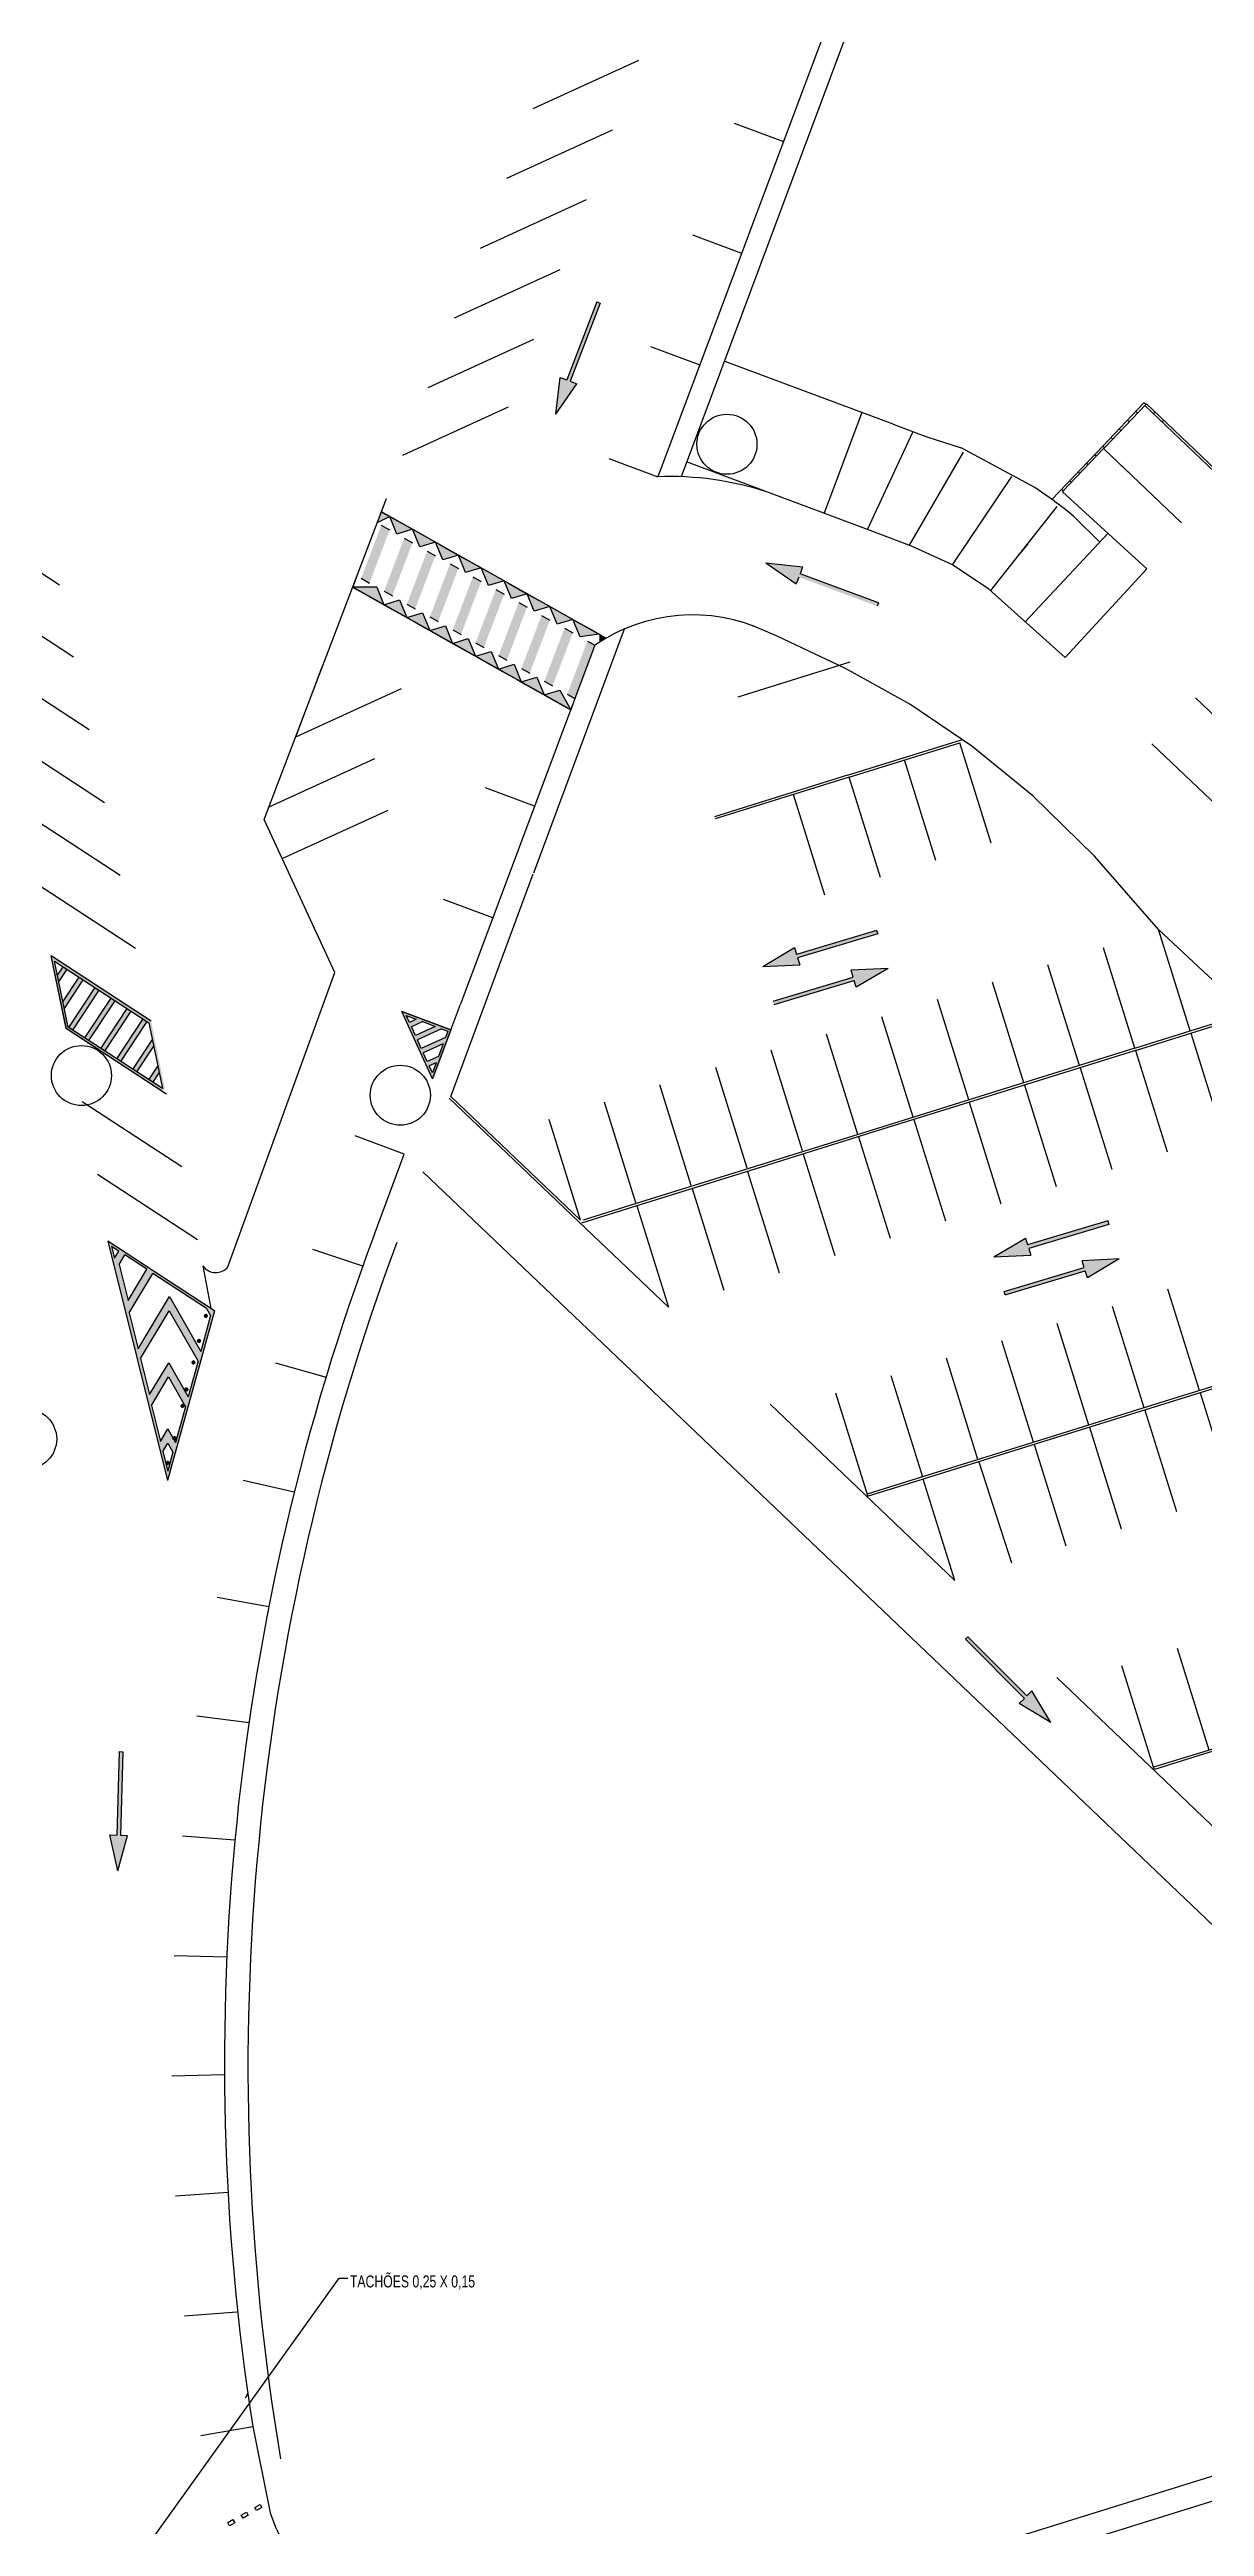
# Model space of a CAD drawing. Header units: millimetres. Extents: x 34038 to 35840, y 10511 to 10922.
# Drawn here: x 34171.7 to 34220.1, y 10569.8 to 10673.6 of the extents above; entities that cross this region are included whole.
import ezdxf
from ezdxf import colors
from ezdxf.entities.mleader import LeaderData, LeaderLine
from ezdxf.math import Vec2, Vec3

# ---------------------------------------------------------------- set-up
doc = ezdxf.new("R2010")
doc.units = ezdxf.units.MM
for name, color, linetype in [('_0', 7, 'Continuous'), ('GUIA', 7, 'Continuous'), ('PINTURA AMARELA', 50, 'Continuous'), ('PINTURA BRANCA', 7, 'Continuous'), ('piso2', 2, 'Continuous'), ('VAGAS', 7, 'Continuous')]:
    doc.layers.add(name, color=color, linetype=linetype)
doc.styles.add('L120', font='swisscl.ttf', dxfattribs={"height": 0.12})

# ---------------------------------------------------------------- blocks, each defined once
blk = doc.blocks.new('12')
at = {"layer": 'PINTURA BRANCA'}
h = blk.add_hatch(color=256, dxfattribs=at)
h.paths.add_polyline_path([(709.51, 866.59), (709.33, 866.32), (709.24, 866.76)], flags=16)
h.paths.add_polyline_path([(709.18, 867.04), (709.62, 866.76), (709.83, 867.09), (709.07, 867.59)], flags=16)
h.paths.add_polyline_path([(710.33, 868.44), (710.6, 868.26), (710.77, 868.53)], flags=16)
h.paths.add_polyline_path([(710.06, 868.38), (710.49, 868.1), (710.27, 867.76), (709.5, 868.26)], flags=16)
h.paths.add_polyline_path([(710.99, 868.67), (709.29, 866.07), (708.83, 868.22)])
h.paths.add_polyline_path([(709.01, 867.87), (709.94, 867.26), (710.16, 867.59), (709.23, 868.2), (708.95, 868.14)], flags=16)
for p, q in [((708.83, 868.22), (710.99, 868.67)), ((710.99, 868.67), (709.29, 866.07)), ((709.29, 866.07), (708.83, 868.22)), ((708.95, 868.14), (709.23, 868.2)), ((709.01, 867.87), (708.95, 868.14)), ((709.01, 867.87), (709.94, 867.26)), ((709.23, 868.2), (710.16, 867.59)), ((709.5, 868.26), (710.06, 868.38)), ((709.5, 868.26), (710.27, 867.76)), ((710.06, 868.38), (710.49, 868.1)), ((710.49, 868.1), (710.27, 867.76)), ((710.33, 868.44), (710.77, 868.53)), ((710.33, 868.44), (710.6, 868.26)), ((710.77, 868.53), (710.6, 868.26)), ((709.18, 867.04), (709.07, 867.59)), ((709.07, 867.59), (709.83, 867.09)), ((709.18, 867.04), (709.62, 866.76)), ((709.33, 866.32), (709.24, 866.76)), ((709.24, 866.76), (709.51, 866.59)), ((709.83, 867.09), (709.62, 866.76)), ((710.16, 867.59), (709.94, 867.26)), ((709.51, 866.59), (709.33, 866.32))]:
    blk.add_line(p, q, dxfattribs=at)

msp = doc.modelspace()

# ---------------------------------------------------------------- hatches: boundary and pattern name
for points in [[(34192.943, 10658.319), (34193.127, 10659.854), (34193.407, 10659.747), (34194.654, 10663.017), (34194.794, 10662.964), (34193.547, 10659.693), (34193.828, 10659.587)], [(34201.736, 10652.083), (34203.272, 10651.912), (34203.168, 10651.631), (34206.449, 10650.411), (34206.396, 10650.271), (34203.116, 10651.49), (34203.011, 10651.209)], [(34201.611, 10635.172), (34202.94, 10635.963), (34203.026, 10635.676), (34206.378, 10636.682), (34206.421, 10636.538), (34203.069, 10635.532), (34203.155, 10635.245)], [(34206.856, 10635.089), (34205.527, 10634.299), (34205.441, 10634.586), (34202.089, 10633.579), (34202.046, 10633.723), (34205.398, 10634.73), (34205.312, 10635.017)], [(34211.286, 10623.002), (34212.615, 10623.792), (34212.701, 10623.505), (34216.053, 10624.511), (34216.096, 10624.368), (34212.744, 10623.361), (34212.831, 10623.074)], [(34216.532, 10622.918), (34215.203, 10622.128), (34215.116, 10622.415), (34211.764, 10621.409), (34211.721, 10621.552), (34215.073, 10622.559), (34214.987, 10622.846)], [(34213.676, 10603.497), (34212.352, 10604.295), (34212.564, 10604.507), (34210.093, 10606.985), (34210.199, 10607.091), (34212.67, 10604.612), (34212.883, 10604.824)], [(34174.594, 10597.276), (34174.261, 10598.785), (34174.561, 10598.777), (34174.658, 10602.276), (34174.808, 10602.272), (34174.711, 10598.773), (34175.011, 10598.765)]]:
    msp.add_hatch(color=256).paths.add_polyline_path(points)
at = {"layer": '_0'}
h = msp.add_hatch(color=2, dxfattribs=at)
h.dxf.hatch_style = 1
h.paths.add_polyline_path([(34185.443, 10651.069), (34184.437, 10651.067), (34185.744, 10650.331)])
h.paths.add_polyline_path([(34186.402, 10650.53), (34185.744, 10650.331), (34185.918, 10650.233), (34186.703, 10649.791)])
h.paths.add_polyline_path([(34187.36, 10649.99), (34186.703, 10649.791), (34186.877, 10649.693), (34187.661, 10649.252)])
h.paths.add_polyline_path([(34188.319, 10649.451), (34187.661, 10649.252), (34188.619, 10648.712)])
h.paths.add_polyline_path([(34189.278, 10648.912), (34188.619, 10648.712), (34189.578, 10648.172)])
h.paths.add_polyline_path([(34190.237, 10648.373), (34189.578, 10648.172), (34190.536, 10647.632)])
h.paths.add_polyline_path([(34191.196, 10647.833), (34190.536, 10647.632), (34191.495, 10647.093)])
h.paths.add_polyline_path([(34192.154, 10647.294), (34191.495, 10647.093), (34191.669, 10646.994), (34192.453, 10646.553)])
h.paths.add_polyline_path([(34193.113, 10646.755), (34192.453, 10646.553), (34192.628, 10646.455), (34193.566, 10645.926)])
h.paths.add_polyline_path([(34194.18, 10649.42), (34193.657, 10649.714), (34193.959, 10648.978), (34194.75, 10649.099)])
h.paths.add_polyline_path([(34193.657, 10649.714), (34193.483, 10649.812), (34192.872, 10650.156), (34192.698, 10650.254), (34193, 10649.517)])
h.paths.add_polyline_path([(34192.698, 10650.254), (34192.524, 10650.352), (34191.739, 10650.793), (34192.041, 10650.056)])
h.paths.add_polyline_path([(34191.565, 10650.891), (34190.781, 10651.332), (34191.082, 10650.596), (34191.739, 10650.793)])
h.paths.add_polyline_path([(34189.822, 10651.872), (34190.124, 10651.135), (34190.781, 10651.332), (34190.606, 10651.43)])
h.paths.add_polyline_path([(34189.648, 10651.97), (34189.038, 10652.313), (34188.863, 10652.411), (34189.165, 10651.674), (34189.822, 10651.872)])
h.paths.add_polyline_path([(34187.905, 10652.95), (34188.206, 10652.214), (34188.863, 10652.411)])
h.paths.add_polyline_path([(34186.946, 10653.49), (34187.248, 10652.753), (34187.905, 10652.95), (34187.73, 10653.048)])
h.paths.add_polyline_path([(34185.987, 10654.029), (34186.289, 10653.292), (34186.946, 10653.49)])
h.paths.add_polyline_path([(34185.987, 10654.029), (34185.813, 10654.127), (34185.639, 10654.225), (34185.461, 10653.758)])
h = msp.add_hatch(color=2, dxfattribs=at)
h.dxf.hatch_style = 1
h.paths.add_polyline_path([(34195.049, 10648.931), (34194.79, 10649.077), (34194.79, 10648.774, -0.0105384)])
at = {"layer": 'PINTURA AMARELA'}
for points in [[(34178.338, 10620.506, 0.6316178), (34178.277, 10620.596, 1), (34178.295, 10620.477, 0.2257773)], [(34178.052, 10619.452, 0.6316178), (34177.99, 10619.541, 1), (34178.009, 10619.423, 0.2257773)], [(34177.819, 10618.552, 0.6316178), (34177.758, 10618.642, 1), (34177.776, 10618.523, 0.2257773)], [(34177.523, 10617.418, 0.6316178), (34177.462, 10617.507, 1), (34177.481, 10617.389, 0.2257773)], [(34177.362, 10616.73, 0.6316178), (34177.301, 10616.819, 1), (34177.32, 10616.7, 0.2257773)], [(34177.022, 10615.376, 0.6316178), (34176.961, 10615.466, 1), (34176.98, 10615.347, 0.2257773)], [(34176.736, 10614.34, 0.6316178), (34176.675, 10614.429, 1), (34176.693, 10614.31, 0.2257773)]]:
    msp.add_hatch(color=256, dxfattribs=at).paths.add_polyline_path(points)
at = {"layer": 'PINTURA BRANCA'}
for points in [[(34184.789, 10651.436), (34185.138, 10651.231), (34185.984, 10653.464), (34185.635, 10653.66)], [(34185.748, 10650.897), (34186.097, 10650.701), (34186.942, 10652.925), (34186.594, 10653.121)], [(34186.707, 10650.358), (34187.055, 10650.162), (34187.901, 10652.385), (34187.553, 10652.581)], [(34187.666, 10649.819), (34188.014, 10649.623), (34188.86, 10651.846), (34188.511, 10652.042)], [(34188.624, 10649.28), (34188.973, 10649.083), (34189.819, 10651.307), (34189.47, 10651.503)], [(34189.583, 10648.74), (34189.932, 10648.544), (34190.777, 10650.767), (34190.429, 10650.963)], [(34190.542, 10648.201), (34190.891, 10648.005), (34191.736, 10650.228), (34191.387, 10650.424)], [(34191.501, 10647.662), (34191.849, 10647.466), (34192.695, 10649.689), (34192.346, 10649.885)], [(34192.459, 10647.123), (34192.808, 10646.927), (34193.653, 10649.149), (34193.305, 10649.345)], [(34193.418, 10646.583), (34193.741, 10646.402), (34194.575, 10648.631), (34194.264, 10648.806)]]:
    msp.add_hatch(color=256, dxfattribs=at).paths.add_polyline_path(points)
h = msp.add_hatch(color=256, dxfattribs=at)
h.dxf.hatch_style = 1
h.paths.add_polyline_path([(34172.522, 10632.635), (34172.28, 10633.808), (34172.162, 10633.885), (34172.432, 10632.574), (34176.394, 10629.983), (34176.579, 10630.023), (34176.427, 10630.762, -1), (34176.422, 10630.786), (34176.347, 10631.147), (34176.23, 10631.225), (34176.471, 10630.053)])
h.paths.add_polyline_path([(34176.033, 10632.677), (34175.99, 10632.876), (34171.806, 10635.613), (34172.162, 10633.885), (34172.28, 10633.808), (34171.952, 10635.398), (34175.903, 10632.814), (34176.23, 10631.225), (34176.347, 10631.147)])
h = msp.add_hatch(color=256, dxfattribs=at)
h.dxf.hatch_style = 1
h.paths.add_polyline_path([(34176.334, 10630.718), (34176.277, 10630.996), (34175.903, 10630.424), (34176.07, 10630.315)])
h.paths.add_polyline_path([(34175.865, 10631.463), (34175.698, 10631.572), (34175.233, 10630.862), (34175.401, 10630.753)])
h.paths.add_polyline_path([(34175.196, 10631.901), (34175.028, 10632.01), (34174.564, 10631.3), (34174.731, 10631.19)])
h.paths.add_polyline_path([(34174.526, 10632.339), (34174.359, 10632.448), (34173.894, 10631.738), (34174.062, 10631.628)])
h.paths.add_polyline_path([(34173.857, 10632.777), (34173.689, 10632.886), (34173.225, 10632.176), (34173.392, 10632.066)])
h.paths.add_polyline_path([(34173.187, 10633.214), (34173.02, 10633.324), (34172.555, 10632.614), (34172.723, 10632.504)])
h.paths.add_polyline_path([(34172.518, 10633.652), (34172.35, 10633.762), (34172.304, 10633.691), (34172.362, 10633.414)])
h.paths.add_polyline_path([(34176.105, 10631.829), (34176.048, 10632.107), (34175.698, 10631.572), (34175.865, 10631.463)])
h.paths.add_polyline_path([(34175.826, 10632.864), (34175.659, 10632.974), (34175.028, 10632.01), (34175.196, 10631.901)])
h.paths.add_polyline_path([(34175.156, 10633.302), (34174.989, 10633.412), (34174.359, 10632.448), (34174.526, 10632.339)])
h.paths.add_polyline_path([(34174.487, 10633.74), (34174.32, 10633.849), (34173.689, 10632.886), (34173.857, 10632.777)])
h.paths.add_polyline_path([(34173.817, 10634.178), (34173.65, 10634.287), (34173.02, 10633.324), (34173.187, 10633.214)])
h.paths.add_polyline_path([(34173.148, 10634.616), (34172.981, 10634.725), (34172.35, 10633.762), (34172.518, 10633.652)])
h.paths.add_polyline_path([(34172.478, 10635.054), (34172.311, 10635.163), (34172.075, 10634.803), (34172.132, 10634.525)])
h = msp.add_hatch(color=256, dxfattribs=at)
h.paths.add_polyline_path([(34175.932, 10617.236), (34176.731, 10618.567), (34177.546, 10617.136), (34177.958, 10618.636), (34176.757, 10620.747), (34175.555, 10618.746)], flags=16)
h.paths.add_polyline_path([(34176.006, 10616.776), (34176.724, 10617.973), (34177.433, 10616.727), (34177.021, 10615.227), (34176.699, 10615.793), (34176.383, 10615.266)], flags=16)
h.paths.add_polyline_path([(34176.485, 10614.855), (34176.692, 10615.198), (34176.908, 10614.817), (34176.692, 10614.029)], flags=16)
h.paths.add_polyline_path([(34174.183, 10623.663), (34176.687, 10613.635), (34178.642, 10620.746), (34176.488, 10622.155)])
h.paths.add_polyline_path([(34175.453, 10619.157), (34176.764, 10621.341), (34178.07, 10619.045), (34178.482, 10620.545), (34178.314, 10620.841), (34176.434, 10622.071), (34176.064, 10622.313), (34175.076, 10620.667)], flags=16)
h.paths.add_polyline_path([(34175.032, 10621.177), (34175.816, 10622.483), (34174.895, 10623.085), (34174.655, 10622.686)], flags=16)
h.paths.add_polyline_path([(34174.464, 10622.95), (34174.64, 10623.244), (34174.341, 10623.439)], flags=16)

# ---------------------------------------------------------------- linework, layer by layer
for p, q in [((34205.822, 10676.122), (34198.185, 10655.693)), ((34194.654, 10663.017), (34193.407, 10659.747)), ((34194.794, 10662.964), (34193.547, 10659.693)), ((34194.654, 10663.017), (34194.794, 10662.964)), ((34192.943, 10658.319), (34193.127, 10659.854)), ((34193.127, 10659.854), (34193.407, 10659.747)), ((34193.547, 10659.693), (34193.828, 10659.587)), ((34192.943, 10658.319), (34193.828, 10659.587)), ((34217.645, 10658.718), (34217.573, 10658.787)), ((34216.609, 10657.633), (34216.537, 10657.702)), ((34216.955, 10657.995), (34216.882, 10658.064)), ((34217.3, 10658.357), (34217.227, 10658.426)), ((34217.972, 10658.337), (34218.041, 10658.409)), ((34218.334, 10657.992), (34218.403, 10658.064)), ((34215.574, 10656.548), (34215.501, 10656.617)), ((34215.919, 10656.91), (34215.847, 10656.979)), ((34216.264, 10657.271), (34216.192, 10657.34)), ((34214.883, 10655.824), (34214.811, 10655.893)), ((34215.229, 10656.186), (34215.156, 10656.255)), ((34201.736, 10652.083), (34203.011, 10651.209)), ((34201.736, 10652.083), (34203.272, 10651.912)), ((34203.116, 10651.49), (34203.011, 10651.209)), ((34203.272, 10651.912), (34203.168, 10651.631)), ((34206.449, 10650.411), (34203.168, 10651.631)), ((34206.449, 10650.411), (34206.396, 10650.271)), ((34195.803, 10649.312), (34192.003, 10639.082)), ((34191.986, 10639.035), (34189.841, 10633.259)), ((34201.611, 10635.172), (34202.94, 10635.963)), ((34202.94, 10635.963), (34203.026, 10635.676)), ((34206.378, 10636.682), (34203.026, 10635.676)), ((34206.421, 10636.538), (34203.069, 10635.532)), ((34206.378, 10636.682), (34206.421, 10636.538)), ((34201.611, 10635.172), (34203.155, 10635.245)), ((34202.046, 10633.723), (34205.398, 10634.73)), ((34203.069, 10635.532), (34203.155, 10635.245)), ((34206.856, 10635.089), (34205.312, 10635.017)), ((34205.398, 10634.73), (34205.312, 10635.017)), ((34206.856, 10635.089), (34205.527, 10634.299)), ((34202.089, 10633.579), (34205.441, 10634.586)), ((34205.527, 10634.299), (34205.441, 10634.586)), ((34187.78, 10630.461), (34188.949, 10633.587)), ((34189.841, 10633.259), (34188.533, 10629.711)), ((34185.348, 10623.962), (34186.598, 10627.304)), ((34216.053, 10624.511), (34212.701, 10623.505)), ((34216.096, 10624.368), (34212.744, 10623.361)), ((34216.053, 10624.511), (34216.096, 10624.368)), ((34211.286, 10623.002), (34212.615, 10623.792)), ((34212.615, 10623.792), (34212.701, 10623.505)), ((34212.744, 10623.361), (34212.831, 10623.074)), ((34211.286, 10623.002), (34212.831, 10623.074)), ((34211.721, 10621.552), (34215.073, 10622.559)), ((34211.764, 10621.409), (34215.116, 10622.415)), ((34216.532, 10622.918), (34214.987, 10622.846)), ((34215.073, 10622.559), (34214.987, 10622.846)), ((34215.203, 10622.128), (34215.116, 10622.415)), ((34216.532, 10622.918), (34215.203, 10622.128)), ((34211.764, 10621.409), (34211.721, 10621.552)), ((34210.093, 10606.985), (34210.199, 10607.091)), ((34210.093, 10606.985), (34212.564, 10604.507)), ((34210.199, 10607.091), (34212.67, 10604.612)), ((34212.67, 10604.612), (34212.883, 10604.824)), ((34213.676, 10603.497), (34212.883, 10604.824)), ((34212.352, 10604.295), (34212.564, 10604.507)), ((34213.676, 10603.497), (34212.352, 10604.295)), ((34174.658, 10602.276), (34174.561, 10598.777)), ((34174.658, 10602.276), (34174.808, 10602.272)), ((34174.808, 10602.272), (34174.711, 10598.773)), ((34174.261, 10598.785), (34174.561, 10598.777)), ((34174.594, 10597.276), (34174.261, 10598.785)), ((34174.594, 10597.276), (34175.011, 10598.765)), ((34174.711, 10598.773), (34175.011, 10598.765))]:
    msp.add_line(p, q)
at = {"color": 7}
for p, q in [((34207.071, 10657.891), (34199.995, 10660.537)), ((34217.645, 10658.718), (34215.919, 10656.91)), ((34207.071, 10657.891), (34208.476, 10657.366)), ((34208.476, 10657.366), (34209.913, 10656.908)), ((34213.003, 10655.236), (34209.913, 10656.908)), ((34215.884, 10656.873), (34214.193, 10655.101)), ((34214.538, 10655.463), (34214.466, 10655.532)), ((34213.414, 10654.951), (34213.003, 10655.236)), ((34213.824, 10654.663), (34213.415, 10654.951)), ((34214.224, 10654.358), (34213.827, 10654.66)), ((34214.193, 10655.101), (34214.121, 10655.17)), ((34214.193, 10655.101), (34214.121, 10655.17)), ((34214.618, 10654.047), (34214.226, 10654.356)), ((34214.618, 10654.047), (34215.725, 10652.955)), ((34205.221, 10643.101), (34209.861, 10644.548)), ((34207.54, 10643.929), (34209.927, 10644.674)), ((34224.418, 10638.294), (34217.906, 10644.508)), ((34205.153, 10643.185), (34199.591, 10641.449)), ((34205.221, 10643.101), (34199.621, 10641.354)), ((34205.153, 10643.185), (34207.54, 10643.929)), ((34221.922, 10633.226), (34218.181, 10636.721)), ((34217.216, 10631.654), (34221.856, 10633.101)), ((34219.506, 10632.473), (34221.922, 10633.226)), ((34217.186, 10631.749), (34211.586, 10630.002)), ((34217.216, 10631.654), (34211.616, 10629.907)), ((34217.186, 10631.749), (34219.506, 10632.473)), ((34193.905, 10624.477), (34188.48, 10629.655)), ((34193.974, 10624.55), (34188.549, 10629.728)), ((34211.586, 10630.002), (34206.418, 10628.39)), ((34211.616, 10629.907), (34206.448, 10628.294)), ((34206.418, 10628.39), (34201.25, 10626.778)), ((34206.448, 10628.294), (34201.28, 10626.682)), ((34239.477, 10576.842), (34187.373, 10626.564)), ((34201.25, 10626.778), (34196.082, 10625.165)), ((34201.28, 10626.682), (34196.112, 10625.07)), ((34197.661, 10620.892), (34193.905, 10624.477)), ((34196.112, 10625.07), (34194.016, 10624.416)), ((34196.082, 10625.165), (34194.082, 10624.541)), ((34223.581, 10618.555), (34218.413, 10616.943)), ((34223.611, 10618.459), (34218.443, 10616.847)), ((34206.976, 10618.036), (34208.302, 10613.788)), ((34205.901, 10613.03), (34201.922, 10616.827)), ((34218.413, 10616.943), (34213.245, 10615.331)), ((34218.443, 10616.847), (34213.275, 10615.235)), ((34213.245, 10615.331), (34208.077, 10613.718)), ((34213.275, 10615.235), (34208.107, 10613.623)), ((34209.657, 10609.445), (34205.901, 10613.03)), ((34208.107, 10613.623), (34205.976, 10612.958)), ((34208.077, 10613.718), (34205.982, 10613.065)), ((34218.139, 10601.352), (34213.917, 10605.38)), ((34225.241, 10603.883), (34220.073, 10602.271)), ((34225.27, 10603.788), (34220.103, 10602.176)), ((34220.073, 10602.271), (34217.977, 10601.617)), ((34218.007, 10601.522), (34217.977, 10601.617)), ((34220.103, 10602.176), (34218.007, 10601.522)), ((34221.652, 10597.998), (34218.139, 10601.352))]:
    msp.add_line(p, q, dxfattribs=at)
at = {"color": 2}
msp.add_line((34217.61, 10658.682), (34217.679, 10658.754), dxfattribs=at)
for points in [[(34179.77, 10570.289), (34179.989, 10570.411), (34180.062, 10570.28), (34179.843, 10570.158)], [(34180.338, 10570.606), (34180.556, 10570.728), (34180.629, 10570.597), (34180.411, 10570.475)], [(34179.203, 10569.972), (34179.421, 10570.094), (34179.494, 10569.963), (34179.276, 10569.841)]]:
    msp.add_lwpolyline(points, close=True)
at = {"layer": '_0'}
for p, q in [((34205.995, 10653.485), (34207.894, 10657.565)), ((34207.76, 10652.823), (34210.011, 10656.72)), ((34215.884, 10656.873), (34219.14, 10653.767)), ((34209.557, 10651.998), (34212.038, 10655.704)), ((34211.153, 10650.92), (34213.94, 10654.449)), ((34214.158, 10655.065), (34217.689, 10651.834)), ((34185.635, 10653.66), (34185.984, 10653.464)), ((34216.066, 10653.319), (34212.595, 10649.619)), ((34184.789, 10651.436), (34185.138, 10651.24)), ((34217.689, 10651.834), (34214.275, 10648.112)), ((34194.575, 10648.631), (34193.741, 10646.402)), ((34194.264, 10648.806), (34194.575, 10648.631)), ((34194.351, 10648.757), (34194.575, 10648.631)), ((34182.049, 10644.792), (34183.164, 10647.722)), ((34200.576, 10646.471), (34205.264, 10647.933)), ((34219.736, 10646.425), (34222.992, 10643.318)), ((34211.174, 10640.338), (34209.861, 10644.548)), ((34206.544, 10638.894), (34205.231, 10643.104)), ((34208.854, 10639.615), (34207.541, 10643.825)), ((34204.214, 10638.167), (34202.901, 10642.377)), ((34217.186, 10631.749), (34215.873, 10635.959)), ((34219.506, 10632.473), (34218.193, 10636.683)), ((34214.866, 10631.025), (34213.553, 10635.235)), ((34210.236, 10629.581), (34208.923, 10633.791)), ((34212.546, 10630.302), (34211.233, 10634.512)), ((34207.906, 10628.854), (34206.593, 10633.064)), ((34203.272, 10627.45), (34201.958, 10631.66)), ((34205.586, 10628.13), (34204.273, 10632.34)), ((34217.216, 10631.654), (34218.541, 10627.406)), ((34219.536, 10632.377), (34220.861, 10628.129)), ((34200.952, 10626.726), (34199.638, 10630.936)), ((34214.896, 10630.93), (34216.221, 10626.682)), ((34198.614, 10625.997), (34197.301, 10630.207)), ((34212.576, 10630.206), (34213.901, 10625.958)), ((34193.974, 10624.55), (34192.661, 10628.76)), ((34196.294, 10625.274), (34194.981, 10629.483)), ((34207.936, 10628.759), (34209.261, 10624.511)), ((34210.256, 10629.482), (34211.581, 10625.234)), ((34205.616, 10628.035), (34206.941, 10623.787)), ((34200.976, 10626.587), (34202.301, 10622.339)), ((34203.296, 10627.311), (34204.621, 10623.063)), ((34198.656, 10625.864), (34199.981, 10621.616)), ((34196.336, 10625.14), (34197.661, 10620.892)), ((34219.902, 10617.407), (34218.576, 10621.655)), ((34215.262, 10615.96), (34213.936, 10620.208)), ((34217.582, 10616.683), (34216.256, 10620.931)), ((34212.942, 10615.236), (34211.616, 10619.484)), ((34210.622, 10614.512), (34209.296, 10618.76)), ((34219.931, 10617.312), (34221.257, 10613.063)), ((34217.611, 10616.588), (34218.937, 10612.34)), ((34212.971, 10615.14), (34214.297, 10610.892)), ((34215.291, 10615.864), (34216.617, 10611.616)), ((34210.651, 10614.417), (34212.024, 10610.183)), ((34217.977, 10601.617), (34216.652, 10605.866)), ((34220.297, 10602.341), (34218.972, 10606.589))]:
    msp.add_line(p, q, dxfattribs=at)
at = {"layer": '_0', "color": 2}
for p, q in [((34185.461, 10653.758), (34185.638, 10654.226)), ((34185.987, 10654.029), (34185.461, 10653.758)), ((34194.75, 10649.099), (34185.638, 10654.226)), ((34185.639, 10654.225), (34185.813, 10654.127)), ((34185.813, 10654.127), (34186.162, 10653.931)), ((34186.289, 10653.292), (34185.987, 10654.029)), ((34186.162, 10653.931), (34186.772, 10653.588)), ((34186.946, 10653.49), (34186.289, 10653.292)), ((34186.772, 10653.588), (34187.12, 10653.392)), ((34187.248, 10652.753), (34186.946, 10653.49)), ((34187.12, 10653.392), (34187.73, 10653.048)), ((34186.594, 10653.121), (34186.942, 10652.925)), ((34187.905, 10652.95), (34187.248, 10652.753)), ((34187.553, 10652.581), (34187.901, 10652.385)), ((34187.73, 10653.048), (34188.079, 10652.852)), ((34188.206, 10652.214), (34187.905, 10652.95)), ((34188.079, 10652.852), (34188.689, 10652.509)), ((34188.863, 10652.411), (34188.206, 10652.214)), ((34188.689, 10652.509), (34189.038, 10652.313)), ((34189.165, 10651.674), (34188.863, 10652.411)), ((34184.615, 10651.534), (34184.437, 10651.067)), ((34188.511, 10652.042), (34188.86, 10651.846)), ((34189.038, 10652.313), (34189.648, 10651.97)), ((34189.822, 10651.872), (34189.165, 10651.674)), ((34189.47, 10651.503), (34189.819, 10651.307)), ((34189.648, 10651.97), (34189.996, 10651.774)), ((34190.124, 10651.135), (34189.822, 10651.872)), ((34189.996, 10651.774), (34190.606, 10651.43)), ((34190.781, 10651.332), (34190.124, 10651.135)), ((34190.606, 10651.43), (34190.955, 10651.234)), ((34191.082, 10650.596), (34190.781, 10651.332)), ((34185.443, 10651.069), (34184.437, 10651.067)), ((34193.566, 10645.926), (34184.437, 10651.067)), ((34184.437, 10651.067), (34184.611, 10650.969)), ((34184.611, 10650.969), (34184.96, 10650.773)), ((34184.96, 10650.773), (34185.57, 10650.429)), ((34185.443, 10651.069), (34185.744, 10650.331)), ((34185.57, 10650.429), (34185.918, 10650.233)), ((34185.744, 10650.331), (34186.402, 10650.53)), ((34185.748, 10650.897), (34186.097, 10650.701)), ((34186.402, 10650.53), (34186.703, 10649.791)), ((34186.707, 10650.358), (34187.055, 10650.162)), ((34190.429, 10650.963), (34190.777, 10650.767)), ((34190.955, 10651.234), (34191.565, 10650.891)), ((34191.739, 10650.793), (34191.082, 10650.596)), ((34191.387, 10650.424), (34191.736, 10650.228)), ((34191.565, 10650.891), (34191.914, 10650.695)), ((34192.041, 10650.056), (34191.739, 10650.793)), ((34191.914, 10650.695), (34192.524, 10650.352)), ((34192.524, 10650.352), (34192.872, 10650.156)), ((34185.918, 10650.233), (34186.528, 10649.889)), ((34186.528, 10649.889), (34186.877, 10649.693)), ((34186.703, 10649.791), (34187.36, 10649.99)), ((34186.877, 10649.693), (34187.487, 10649.35)), ((34187.36, 10649.99), (34187.661, 10649.252)), ((34187.487, 10649.35), (34187.835, 10649.153)), ((34187.661, 10649.252), (34188.319, 10649.451)), ((34187.666, 10649.819), (34188.014, 10649.623)), ((34188.319, 10649.451), (34188.619, 10648.712)), ((34188.624, 10649.28), (34188.973, 10649.083)), ((34192.698, 10650.254), (34192.041, 10650.056)), ((34192.346, 10649.885), (34192.695, 10649.689)), ((34193, 10649.517), (34192.698, 10650.254)), ((34192.872, 10650.156), (34193.483, 10649.812)), ((34193.657, 10649.714), (34193, 10649.517)), ((34193.305, 10649.345), (34193.653, 10649.149)), ((34193.483, 10649.812), (34193.831, 10649.616)), ((34193.959, 10648.978), (34193.657, 10649.714)), ((34193.657, 10649.714), (34195.049, 10648.931)), ((34193.831, 10649.616), (34194.441, 10649.273)), ((34194.79, 10649.077), (34194.18, 10649.42)), ((34194.441, 10649.273), (34194.79, 10649.077)), ((34187.835, 10649.153), (34188.445, 10648.81)), ((34188.445, 10648.81), (34188.794, 10648.614)), ((34188.619, 10648.712), (34189.278, 10648.912)), ((34188.794, 10648.614), (34189.404, 10648.27)), ((34189.278, 10648.912), (34189.578, 10648.172)), ((34189.404, 10648.27), (34189.752, 10648.074)), ((34189.578, 10648.172), (34190.237, 10648.373)), ((34189.583, 10648.74), (34189.932, 10648.544)), ((34190.237, 10648.373), (34190.536, 10647.632)), ((34190.542, 10648.201), (34190.891, 10648.005)), ((34194.75, 10649.099), (34193.959, 10648.978)), ((34194.79, 10649.077), (34194.79, 10648.774)), ((34189.752, 10648.074), (34190.362, 10647.73)), ((34190.362, 10647.73), (34190.711, 10647.534)), ((34190.536, 10647.632), (34191.196, 10647.833)), ((34190.711, 10647.534), (34191.321, 10647.191)), ((34191.196, 10647.833), (34191.495, 10647.093)), ((34191.321, 10647.191), (34191.669, 10646.994)), ((34191.495, 10647.093), (34192.154, 10647.294)), ((34191.501, 10647.662), (34191.849, 10647.466)), ((34192.154, 10647.294), (34192.453, 10646.553)), ((34191.669, 10646.994), (34192.279, 10646.651)), ((34192.279, 10646.651), (34192.628, 10646.455)), ((34192.453, 10646.553), (34193.113, 10646.755)), ((34192.459, 10647.123), (34192.808, 10646.927)), ((34192.628, 10646.455), (34193.238, 10646.111)), ((34193.113, 10646.755), (34193.566, 10645.926)), ((34193.418, 10646.583), (34193.741, 10646.402)), ((34193.505, 10646.534), (34193.741, 10646.402)), ((34193.741, 10646.394), (34193.566, 10645.926)), ((34193.238, 10646.111), (34193.566, 10645.926))]:
    msp.add_line(p, q, dxfattribs=at)
at = {"layer": 'GUIA'}
for p, q in [((34218.499, 10712.56), (34197.221, 10655.693)), ((34180.734, 10641.335), (34185.851, 10654.782)), ((34194.58, 10648.634), (34188.949, 10633.587)), ((34183.687, 10634.927), (34180.734, 10641.335)), ((34179.211, 10622.591), (34183.687, 10634.927)), ((34179.211, 10622.591), (34183.687, 10634.927)), ((34204.142, 10566.846), (34238.666, 10577.616))]:
    msp.add_line(p, q, dxfattribs=at)
for centre, radius, start, end in [((34278.049, 10589.263), 98.983, 159.47871, 188.86883), ((34279.05, 10589.034), 99, 159.55628, 189.52746), ((34178.703, 10622.995), 0.649, 214.00203, 321.55179)]:
    msp.add_arc(centre, radius, start, end, dxfattribs=at)
at = {"layer": 'PINTURA AMARELA'}
for centre in [(34178.286, 10620.536), (34178, 10619.482), (34177.767, 10618.583), (34177.472, 10617.448), (34177.311, 10616.76), (34176.97, 10615.406), (34176.684, 10614.37)]:
    msp.add_circle(centre, 0.06, dxfattribs=at)
for centre, start, end in [((34178.286, 10620.536), 149.80277, 216.91739), ((34178.286, 10620.536), 36.91739, 149.80277), ((34178.286, 10620.536), 216.91739, 329.80277), ((34178, 10619.482), 149.80277, 216.91739), ((34178, 10619.482), 36.91739, 149.80277), ((34178, 10619.482), 216.91739, 329.80277), ((34177.767, 10618.583), 149.80277, 216.91739), ((34177.767, 10618.583), 36.91739, 149.80277), ((34177.767, 10618.583), 216.91739, 329.80277), ((34177.472, 10617.448), 149.80277, 216.91739), ((34177.472, 10617.448), 36.91739, 149.80277), ((34177.472, 10617.448), 216.91739, 329.80277), ((34177.311, 10616.76), 149.80277, 216.91739), ((34177.311, 10616.76), 36.91739, 149.80277), ((34177.311, 10616.76), 216.91739, 329.80277), ((34176.97, 10615.406), 149.80277, 216.91739), ((34176.97, 10615.406), 36.91739, 149.80277), ((34176.97, 10615.406), 216.91739, 329.80277), ((34176.684, 10614.37), 149.80277, 216.91739), ((34176.684, 10614.37), 36.91739, 149.80277), ((34176.684, 10614.37), 216.91739, 329.80277)]:
    msp.add_arc(centre, 0.06, start, end, dxfattribs=at)
at = {"layer": 'PINTURA BRANCA'}
for p, q in [((34191.991, 10671.122), (34196.42, 10673.15)), ((34190.892, 10668.199), (34195.32, 10670.227)), ((34200.414, 10670.513), (34202.474, 10669.742)), ((34189.792, 10665.276), (34194.221, 10667.304)), ((34198.662, 10665.83), (34200.722, 10665.059)), ((34188.693, 10662.353), (34193.121, 10664.381)), ((34187.593, 10659.429), (34192.022, 10661.457)), ((34196.909, 10661.147), (34198.97, 10660.376)), ((34186.535, 10656.602), (34190.958, 10658.628)), ((34195.157, 10656.464), (34197.218, 10655.693)), ((34172.162, 10651.153), (34167.978, 10653.89)), ((34172.751, 10648.139), (34168.567, 10650.876)), ((34173.399, 10645.086), (34169.215, 10647.823)), ((34174.047, 10642.034), (34169.862, 10644.771)), ((34174.047, 10642.034), (34169.862, 10644.771)), ((34180.935, 10641.861), (34185.363, 10643.889)), ((34192.055, 10641.888), (34189.995, 10642.659)), ((34174.695, 10638.981), (34170.51, 10641.718)), ((34181.489, 10639.697), (34185.918, 10641.725)), ((34175.343, 10635.929), (34171.158, 10638.666)), ((34190.303, 10637.205), (34188.242, 10637.976)), ((34175.99, 10632.876), (34171.806, 10635.613)), ((34175.99, 10632.876), (34171.806, 10635.613)), ((34172.454, 10632.561), (34171.806, 10635.613)), ((34175.99, 10632.876), (34171.806, 10635.613)), ((34172.432, 10632.574), (34171.806, 10635.613)), ((34172.075, 10634.803), (34172.311, 10635.163)), ((34172.132, 10634.525), (34172.478, 10635.054)), ((34172.304, 10633.691), (34172.981, 10634.725)), ((34172.362, 10633.414), (34173.148, 10634.616)), ((34172.555, 10632.614), (34173.65, 10634.287)), ((34172.723, 10632.504), (34173.817, 10634.178)), ((34173.225, 10632.176), (34174.32, 10633.849)), ((34173.392, 10632.066), (34174.487, 10633.74)), ((34173.894, 10631.738), (34174.989, 10633.412)), ((34174.062, 10631.628), (34175.156, 10633.302)), ((34174.564, 10631.3), (34175.659, 10632.974)), ((34174.731, 10631.19), (34175.826, 10632.864)), ((34188.551, 10632.522), (34186.49, 10633.293)), ((34176.617, 10629.838), (34172.432, 10632.574)), ((34176.638, 10629.824), (34172.454, 10632.561)), ((34175.233, 10630.862), (34176.048, 10632.107)), ((34175.401, 10630.753), (34176.105, 10631.829)), ((34175.903, 10630.424), (34176.277, 10630.996)), ((34176.07, 10630.315), (34176.334, 10630.718)), ((34177.286, 10626.771), (34173.102, 10629.508)), ((34186.598, 10627.304), (34184.538, 10628.075)), ((34177.934, 10623.719), (34173.749, 10626.455)), ((34177.934, 10623.719), (34173.749, 10626.455)), ((34176.488, 10622.155), (34174.183, 10623.663)), ((34174.183, 10623.663), (34176.687, 10613.635)), ((34174.64, 10623.244), (34174.341, 10623.439)), ((34174.341, 10623.439), (34174.464, 10622.95)), ((34184.856, 10622.62), (34182.77, 10623.319)), ((34174.464, 10622.95), (34174.64, 10623.244)), ((34174.655, 10622.686), (34174.895, 10623.085)), ((34174.655, 10622.686), (34175.032, 10621.177)), ((34175.816, 10622.483), (34174.895, 10623.085)), ((34175.032, 10621.177), (34175.816, 10622.483)), ((34175.076, 10620.667), (34176.064, 10622.313)), ((34176.434, 10622.071), (34176.064, 10622.313)), ((34178.164, 10622.632), (34178.497, 10620.841)), ((34175.453, 10619.157), (34176.764, 10621.341)), ((34178.314, 10620.841), (34176.434, 10622.071)), ((34178.642, 10620.746), (34176.488, 10622.155)), ((34176.764, 10621.341), (34178.07, 10619.045)), ((34175.076, 10620.667), (34175.453, 10619.157)), ((34175.555, 10618.746), (34176.757, 10620.747)), ((34178.642, 10620.746), (34176.687, 10613.635)), ((34176.757, 10620.747), (34177.958, 10618.636)), ((34178.482, 10620.545), (34178.07, 10619.045)), ((34178.314, 10620.841), (34178.482, 10620.545)), ((34175.555, 10618.746), (34175.932, 10617.236)), ((34175.932, 10617.236), (34176.731, 10618.567)), ((34176.731, 10618.567), (34177.546, 10617.136)), ((34177.958, 10618.636), (34177.546, 10617.136)), ((34181.202, 10618.565), (34183.32, 10617.97)), ((34176.006, 10616.776), (34176.724, 10617.973)), ((34176.724, 10617.973), (34177.433, 10616.727)), ((34176.006, 10616.776), (34176.383, 10615.266)), ((34177.433, 10616.727), (34177.021, 10615.227)), ((34176.383, 10615.266), (34176.699, 10615.793)), ((34176.485, 10614.855), (34176.692, 10615.198)), ((34176.692, 10615.198), (34176.908, 10614.817)), ((34176.699, 10615.793), (34177.021, 10615.227)), ((34176.485, 10614.855), (34176.692, 10614.029)), ((34176.908, 10614.817), (34176.692, 10614.029)), ((34181.991, 10613.145), (34179.845, 10613.633)), ((34178.759, 10608.743), (34180.924, 10608.362)), ((34177.913, 10603.775), (34180.096, 10603.502)), ((34177.312, 10598.749), (34179.506, 10598.585)), ((34176.965, 10593.73), (34179.165, 10593.675)), ((34176.868, 10588.696), (34179.068, 10588.75)), ((34177.022, 10583.659), (34179.216, 10583.821)), ((34177.393, 10578.638), (34179.587, 10578.8)), ((34180.044, 10575.392), (34179.938, 10575.185)), ((34178.083, 10573.625), (34180.25, 10574.003)), ((34180.25, 10574.003), (34180.977, 10570.382)), ((34180.266, 10573.904), (34180.267, 10573.904)), ((34204.445, 10565.893), (34230.015, 10573.87))]:
    msp.add_line(p, q, dxfattribs=at)
at = {"layer": 'PINTURA BRANCA', "color": 0}
msp.add_line((34182.049, 10644.792), (34186.478, 10646.82), dxfattribs=at)
at = {"layer": 'PINTURA BRANCA'}
for points in [[(34214.275, 10648.112), (34211.075, 10650.982), (34209.557, 10651.998), (34207.836, 10652.781), (34205.995, 10653.485), (34198.418, 10656.318)], [(34218.181, 10636.721), (34215.505, 10639.788), (34212.921, 10642.319), (34210.365, 10644.409), (34207.771, 10646.157), (34205.074, 10647.66), (34202.208, 10649.014), (34201.159, 10649.455)]]:
    msp.add_lwpolyline(points, dxfattribs=at)
msp.add_lwpolyline([(34176.471, 10630.053), (34172.522, 10632.635), (34171.952, 10635.398), (34175.903, 10632.814)], close=True, dxfattribs=at)
for centre, radius, start, end in [((34197.701, 10642.409), 13.293, 72.11273, 92.0847), ((34198.659, 10642.718), 7.186, 64.74176, 124.58676), ((34193.202, 10574.795), 12.997, 199.84975, 205.51609)]:
    msp.add_arc(centre, radius, start, end, dxfattribs=at)
at = {"layer": 'piso2'}
for centre in [(34200.109, 10657.052), (34173.076, 10630.602), (34186.43, 10629.777), (34170.782, 10615.372)]:
    msp.add_circle(centre, 1.258, dxfattribs=at)
at = {"layer": 'VAGAS'}
for p, q in [((34217.573, 10658.787), (34215.847, 10656.979)), ((34217.645, 10658.718), (34217.573, 10658.787)), ((34205.759, 10658.382), (34204.183, 10654.167)), ((34215.884, 10656.873), (34215.953, 10656.946)), ((34216.246, 10656.528), (34215.884, 10656.873)), ((34216.97, 10655.838), (34216.608, 10656.183)), ((34204.09, 10654.202), (34204.183, 10654.167)), ((34212.703, 10652.882), (34212.393, 10652.489))]:
    msp.add_line(p, q, dxfattribs=at)
at = {"layer": 'VAGAS', "color": 7}
for p, q in [((34241.846, 10635.554), (34217.61, 10658.682)), ((34241.915, 10635.627), (34217.679, 10658.754)), ((34215.847, 10656.979), (34213.712, 10654.741)), ((34214.158, 10655.065), (34214.228, 10655.137)), ((34204.656, 10617.313), (34206.011, 10612.969)), ((34209.657, 10609.445), (34208.331, 10613.693))]:
    msp.add_line(p, q, dxfattribs=at)

# ---------------------------------------------------------------- block references
at = {"layer": 'PINTURA BRANCA', "rotation": 237.5655194028175}
msp.add_blockref('12', (33835.94, 11696.437), dxfattribs=at)

# ---------------------------------------------------------------- leaders
ml = msp.add_multileader_mtext('Standard')
ml.set_content('{\\H4.1667x;TACHÕES 0,25 X 0,15} ', color=256, style='L120')
ml.set_leader_properties()
ml.build(insert=Vec2(0, 0))
ml.multileader.update_dxf_attribs({"text_right_attachment_type": 6, "dogleg_length": 0.36, "arrow_head_size": 0.18})
ctx = ml.context
ctx.base_point, ctx.char_height, ctx.arrow_head_size, ctx.landing_gap_size, ctx.plane_origin = Vec3(34184.229, 10580.218), 0.12, 0.18, 0.09, Vec3(34175.373, 10568.342)
ctx.right_attachment = 6
notes = []
notes.append((ctx, [(0, (1, 1, 0), (34183.869, 10580.218), (1, 0), 0.36, [(0, [(34175.373, 10568.342)], 0, [])])]))
ctx.mtext.insert, ctx.mtext.flow_direction = Vec3(34184.319, 10580.326), 5
for ctx, leaders in notes:
    for number, flags, end, landing, length, lines in leaders:
        leader = LeaderData()
        leader.index, (leader.has_last_leader_line, leader.has_dogleg_vector, leader.attachment_direction) = number, flags
        leader.last_leader_point, leader.dogleg_vector, leader.dogleg_length = Vec3(end), Vec3(landing), length
        for number, points, colour, breaks in lines:
            line = LeaderLine()
            line.index, line.vertices, line.color, line.breaks = number, Vec3.list(points), colors.encode_raw_color(colour), breaks
            leader.lines.append(line)
        ctx.leaders.append(leader)

doc.saveas('drawing.dxf')
